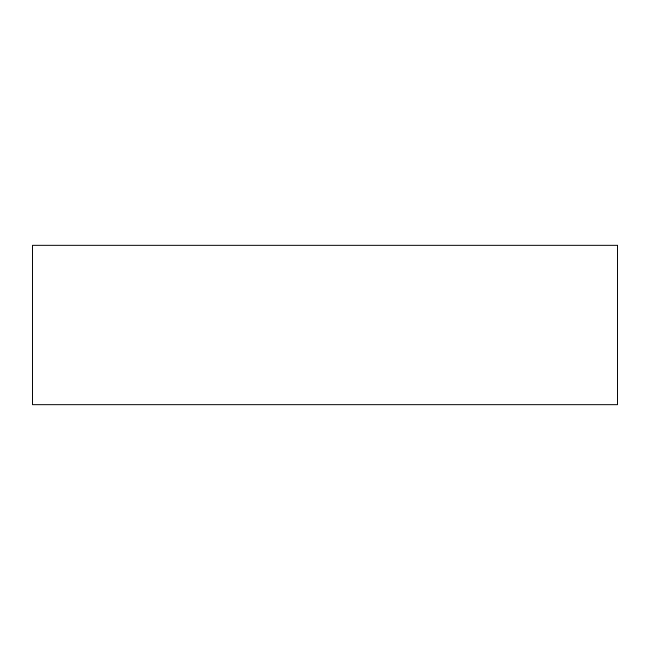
<?xml version="1.0" encoding="UTF-8"?>
<svg xmlns="http://www.w3.org/2000/svg" width="650" height="650" viewBox="0 0 650 650"><rect width="100%" height="100%" fill="white"/><g stroke="black" fill="none" stroke-linecap="round" stroke-linejoin="round"><path stroke-width="0.97" d="M617.5 245.334L32.5 245.334L32.5 404.666L617.5 404.666L617.5 245.334"/></g></svg>
